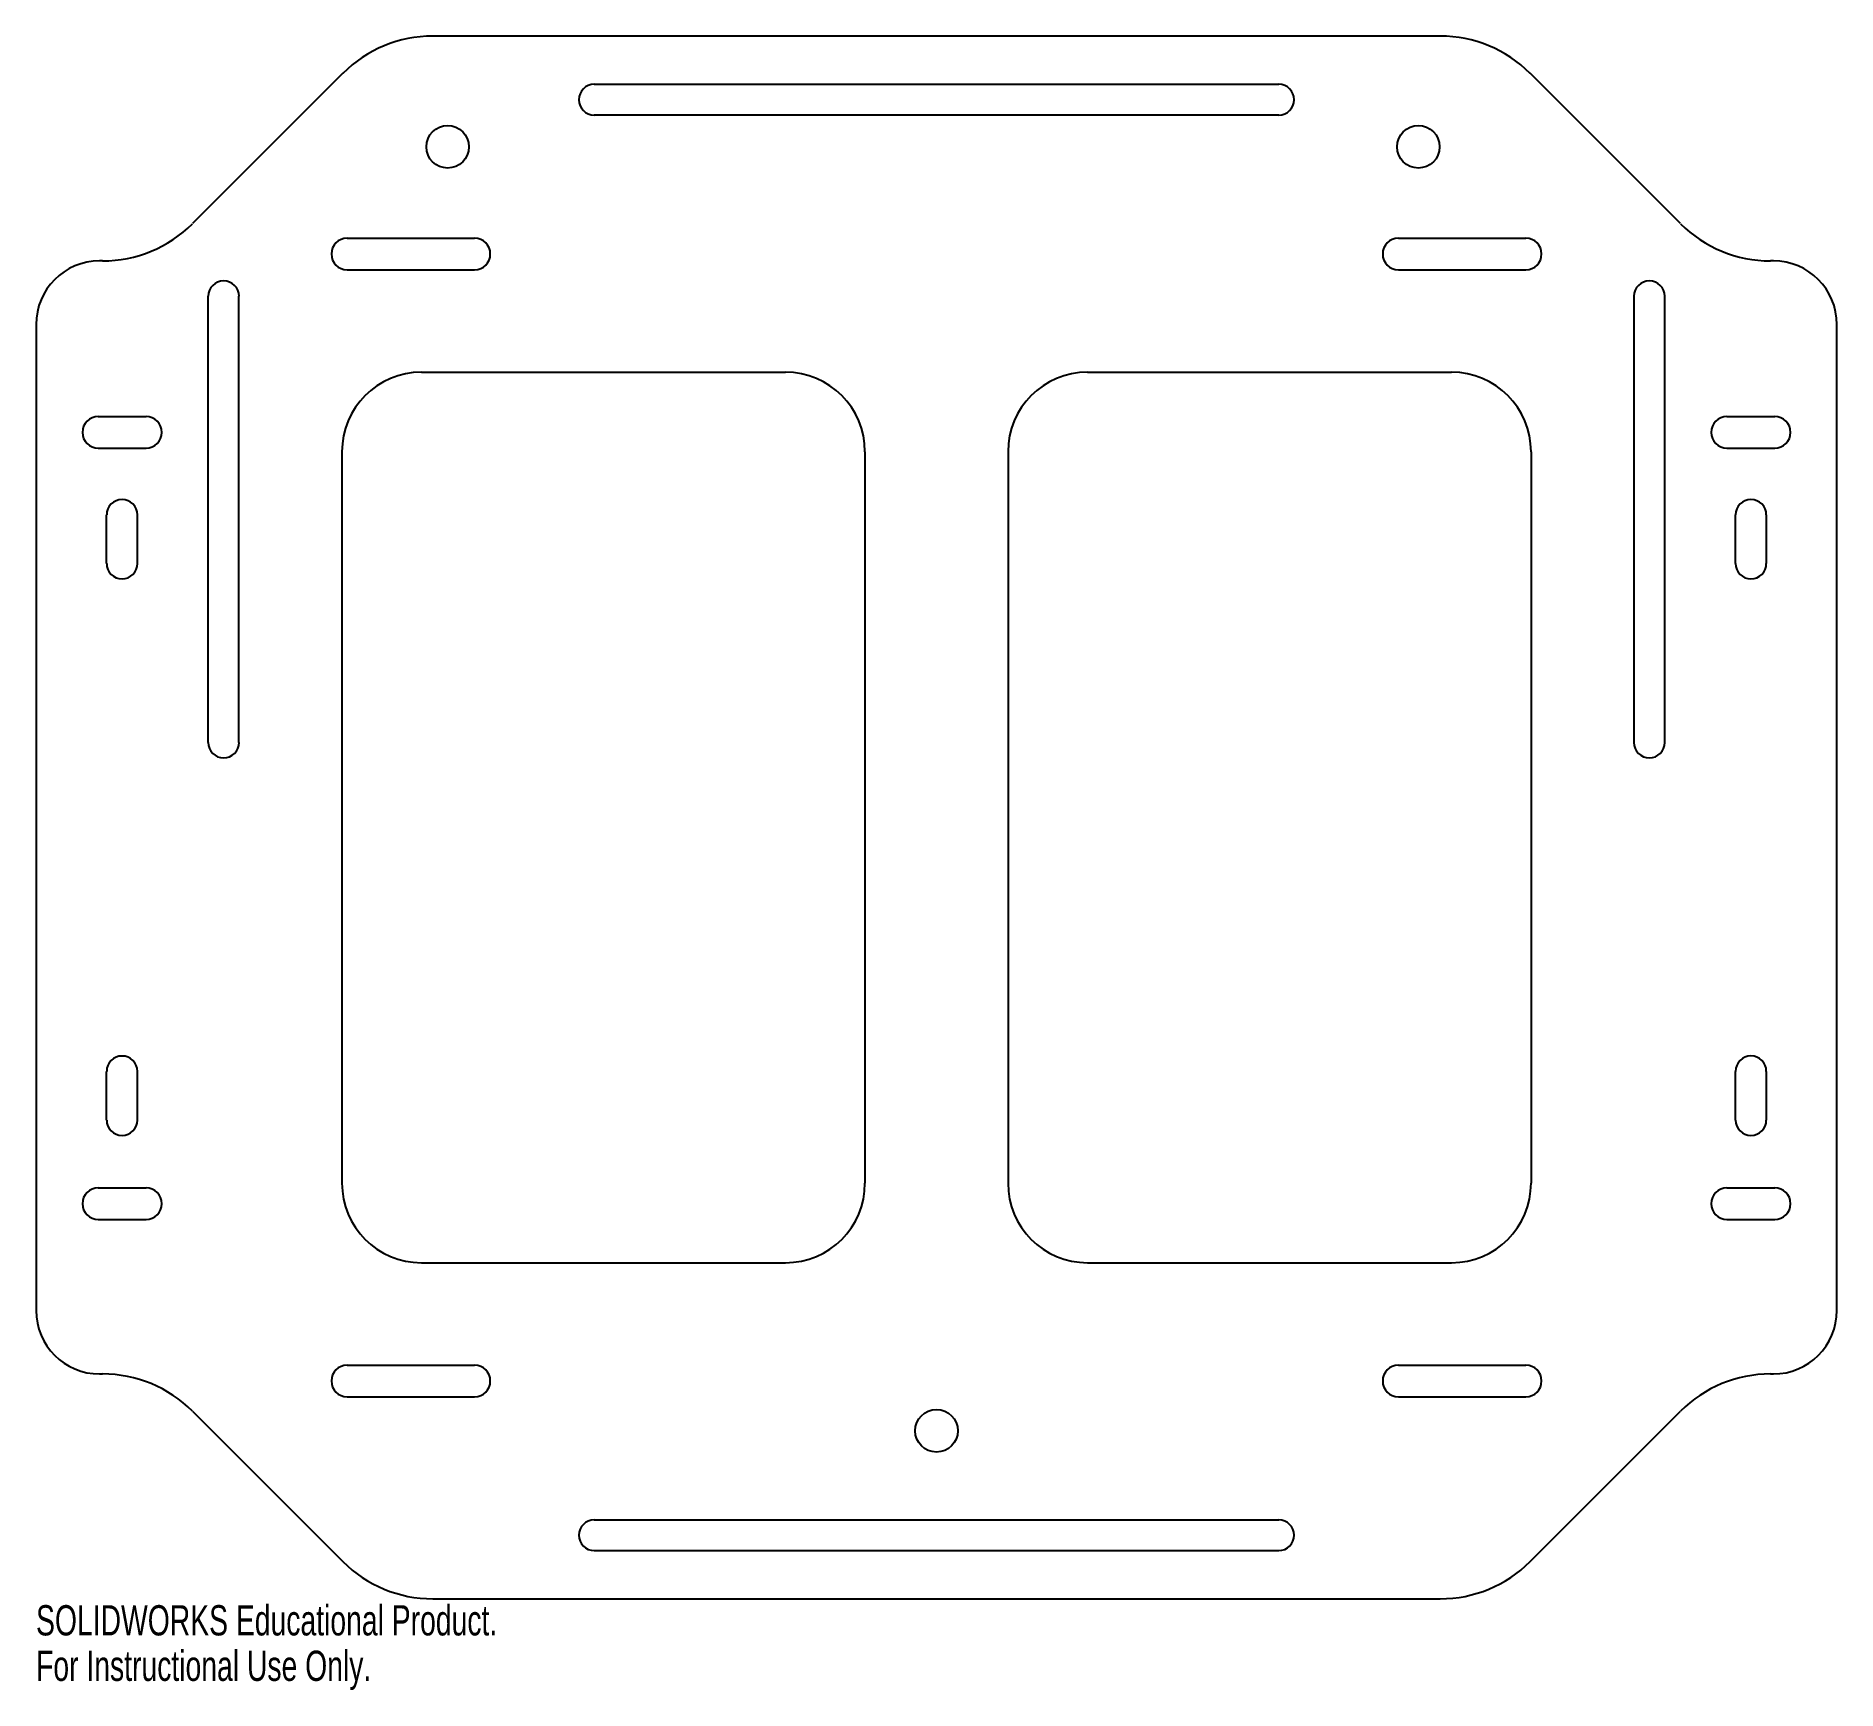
# Model space of a CAD drawing. Header units: inches. Extents: x -2.2 to 9.2, y -0.6 to 9.8.
import ezdxf

# ---------------------------------------------------------------- set-up
doc = ezdxf.new("R2010")
doc.units = ezdxf.units.IN
doc.header["$MEASUREMENT"] = 0
doc.styles.add('SLDTEXTSTYLE0', font='TXT', dxfattribs={"width": 0.7})

msp = doc.modelspace()

# ---------------------------------------------------------------- linework, layer by layer
at = {"color": 7, "linetype": 'Continuous', "lineweight": 25}
for p, q in [((6.669, 9.828), (0.331, 9.828)), ((-0.234, 9.594), (-1.18, 8.649)), ((1.347, 9.525), (5.653, 9.525)), ((8.18, 8.649), (7.234, 9.594)), ((1.347, 9.332), (5.653, 9.332)), ((-0.207, 8.558), (0.594, 8.558)), ((6.406, 8.558), (7.207, 8.558)), ((-1.746, 8.414), (-1.764, 8.414)), ((8.764, 8.414), (8.746, 8.414)), ((-0.207, 8.359), (0.594, 8.359)), ((6.406, 8.359), (7.207, 8.359)), ((-1.081, 5.385), (-1.081, 8.192)), ((-0.888, 5.385), (-0.888, 8.192)), ((7.888, 5.385), (7.888, 8.192)), ((8.081, 5.385), (8.081, 8.192)), ((-2.164, 8.014), (-2.164, 1.814)), ((9.164, 1.814), (9.164, 8.014)), ((0.26, 7.714), (2.55, 7.714)), ((4.45, 7.714), (6.74, 7.714)), ((-1.773, 7.435), (-1.472, 7.435)), ((8.472, 7.435), (8.773, 7.435)), ((-1.773, 7.236), (-1.472, 7.236)), ((-0.24, 7.214), (-0.24, 2.614)), ((3.05, 7.214), (3.05, 2.614)), ((3.95, 7.214), (3.95, 2.614)), ((7.24, 7.214), (7.24, 2.614)), ((8.472, 7.236), (8.773, 7.236)), ((-1.72, 6.511), (-1.72, 6.817)), ((-1.526, 6.511), (-1.526, 6.817)), ((8.526, 6.511), (8.526, 6.817)), ((8.72, 6.511), (8.72, 6.817)), ((-1.72, 3.011), (-1.72, 3.317)), ((-1.526, 3.011), (-1.526, 3.317)), ((8.526, 3.011), (8.526, 3.317)), ((8.72, 3.011), (8.72, 3.317)), ((-1.773, 2.585), (-1.472, 2.585)), ((8.472, 2.585), (8.773, 2.585)), ((-1.773, 2.386), (-1.472, 2.386)), ((8.472, 2.386), (8.773, 2.386)), ((0.26, 2.114), (2.55, 2.114)), ((4.45, 2.114), (6.74, 2.114)), ((-1.764, 1.414), (-1.746, 1.414)), ((-0.207, 1.47), (0.594, 1.47)), ((6.406, 1.47), (7.207, 1.47)), ((8.746, 1.414), (8.764, 1.414)), ((-0.207, 1.27), (0.594, 1.27)), ((6.406, 1.27), (7.207, 1.27)), ((-1.18, 1.18), (-0.234, 0.234)), ((7.234, 0.234), (8.18, 1.18)), ((1.347, 0.497), (5.653, 0.497)), ((1.347, 0.303), (5.653, 0.303)), ((0.331, 0), (6.669, 0))]:
    msp.add_line(p, q, dxfattribs=at)
for centre in [(0.425, 9.132), (6.531, 9.132), (3.5, 1.057)]:
    msp.add_circle(centre, 0.134, dxfattribs=at)
for centre, radius, start, end in [((0.331, 9.028), 0.8, 90, 135), ((6.669, 9.028), 0.8, 45, 90), ((1.347, 9.428), 0.0967, 90, 270), ((5.653, 9.428), 0.0968, 270, 90), ((-1.746, 9.214), 0.8, 270, 315), ((8.746, 9.214), 0.8, 225, 270), ((-0.207, 8.458), 0.0995, 90, 270), ((0.594, 8.458), 0.0995, 270, 90), ((6.406, 8.458), 0.0995, 90, 270), ((7.207, 8.458), 0.0995, 270, 90), ((-1.764, 8.014), 0.4, 90, 180), ((8.764, 8.014), 0.4, 0, 90), ((-0.984, 8.192), 0.0968, 0, 180), ((7.984, 8.192), 0.0968, 0, 180), ((0.26, 7.214), 0.5, 90, 180), ((2.55, 7.214), 0.5, 0, 90), ((4.45, 7.214), 0.5, 90, 180), ((6.74, 7.214), 0.5, 0, 90), ((-1.773, 7.336), 0.0995, 90, 270), ((-1.472, 7.336), 0.0995, 270, 90), ((8.472, 7.336), 0.0995, 90, 270), ((8.773, 7.336), 0.0995, 270, 90), ((-1.623, 6.817), 0.0968, 0, 180), ((8.623, 6.817), 0.0968, 0, 180), ((-1.623, 6.511), 0.0967, 180, 0), ((8.623, 6.511), 0.0968, 180, 0), ((-0.984, 5.385), 0.0968, 180, 0), ((7.984, 5.385), 0.0968, 180, 0), ((-1.623, 3.317), 0.0967, 0, 180), ((8.623, 3.317), 0.0968, 0, 180), ((-1.623, 3.011), 0.0967, 180, 0), ((8.623, 3.011), 0.0968, 180, 0), ((0.26, 2.614), 0.5, 180, 270), ((2.55, 2.614), 0.5, 270, 0), ((4.45, 2.614), 0.5, 180, 270), ((6.74, 2.614), 0.5, 270, 0), ((-1.773, 2.485), 0.0995, 90, 270), ((-1.472, 2.485), 0.0995, 270, 90), ((8.472, 2.485), 0.0995, 90, 270), ((8.773, 2.485), 0.0995, 270, 90), ((-1.764, 1.814), 0.4, 180, 270), ((8.764, 1.814), 0.4, 270, 0), ((-1.746, 0.614), 0.8, 45, 90), ((-0.207, 1.37), 0.0995, 90, 270), ((0.594, 1.37), 0.0995, 270, 90), ((6.406, 1.37), 0.0995, 90, 270), ((7.207, 1.37), 0.0995, 270, 90), ((8.746, 0.614), 0.8, 90, 135), ((1.347, 0.4), 0.0967, 90, 270), ((5.653, 0.4), 0.0967, 270, 90), ((0.331, 0.8), 0.8, 225, 270), ((6.669, 0.8), 0.8, 270, 315)]:
    msp.add_arc(centre, radius, start, end, dxfattribs=at)

# ---------------------------------------------------------------- texts
at = {"color": 7, "linetype": 'Continuous', "char_height": 0.1903, "attachment_point": 1, "style": 'SLDTEXTSTYLE0'}
for s, insert in [('SOLIDWORKS Educational Product.', (-2.164, -0.04)), ('For Instructional Use Only.', (-2.164, -0.326))]:
    msp.add_mtext(s, dxfattribs=dict(at, insert=insert))

doc.saveas('drawing.dxf')
